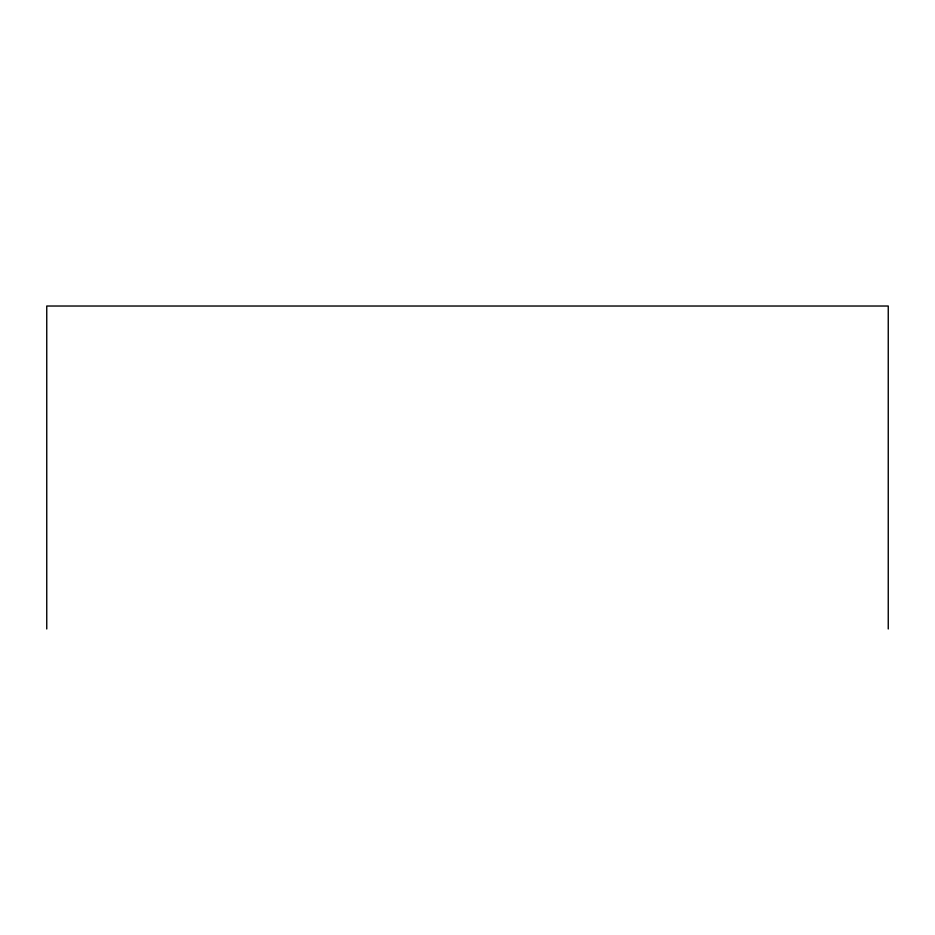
<?xml version="1.0" encoding="UTF-8"?>
<svg xmlns="http://www.w3.org/2000/svg" width="935" height="935" viewBox="0 0 935 935"><rect width="100%" height="100%" fill="white"/><g stroke="black" fill="none" stroke-linecap="round" stroke-linejoin="round"><path stroke-width="1.4" d="M888.25 628.974L888.25 306.025L46.75 306.025L46.75 628.974"/></g></svg>
